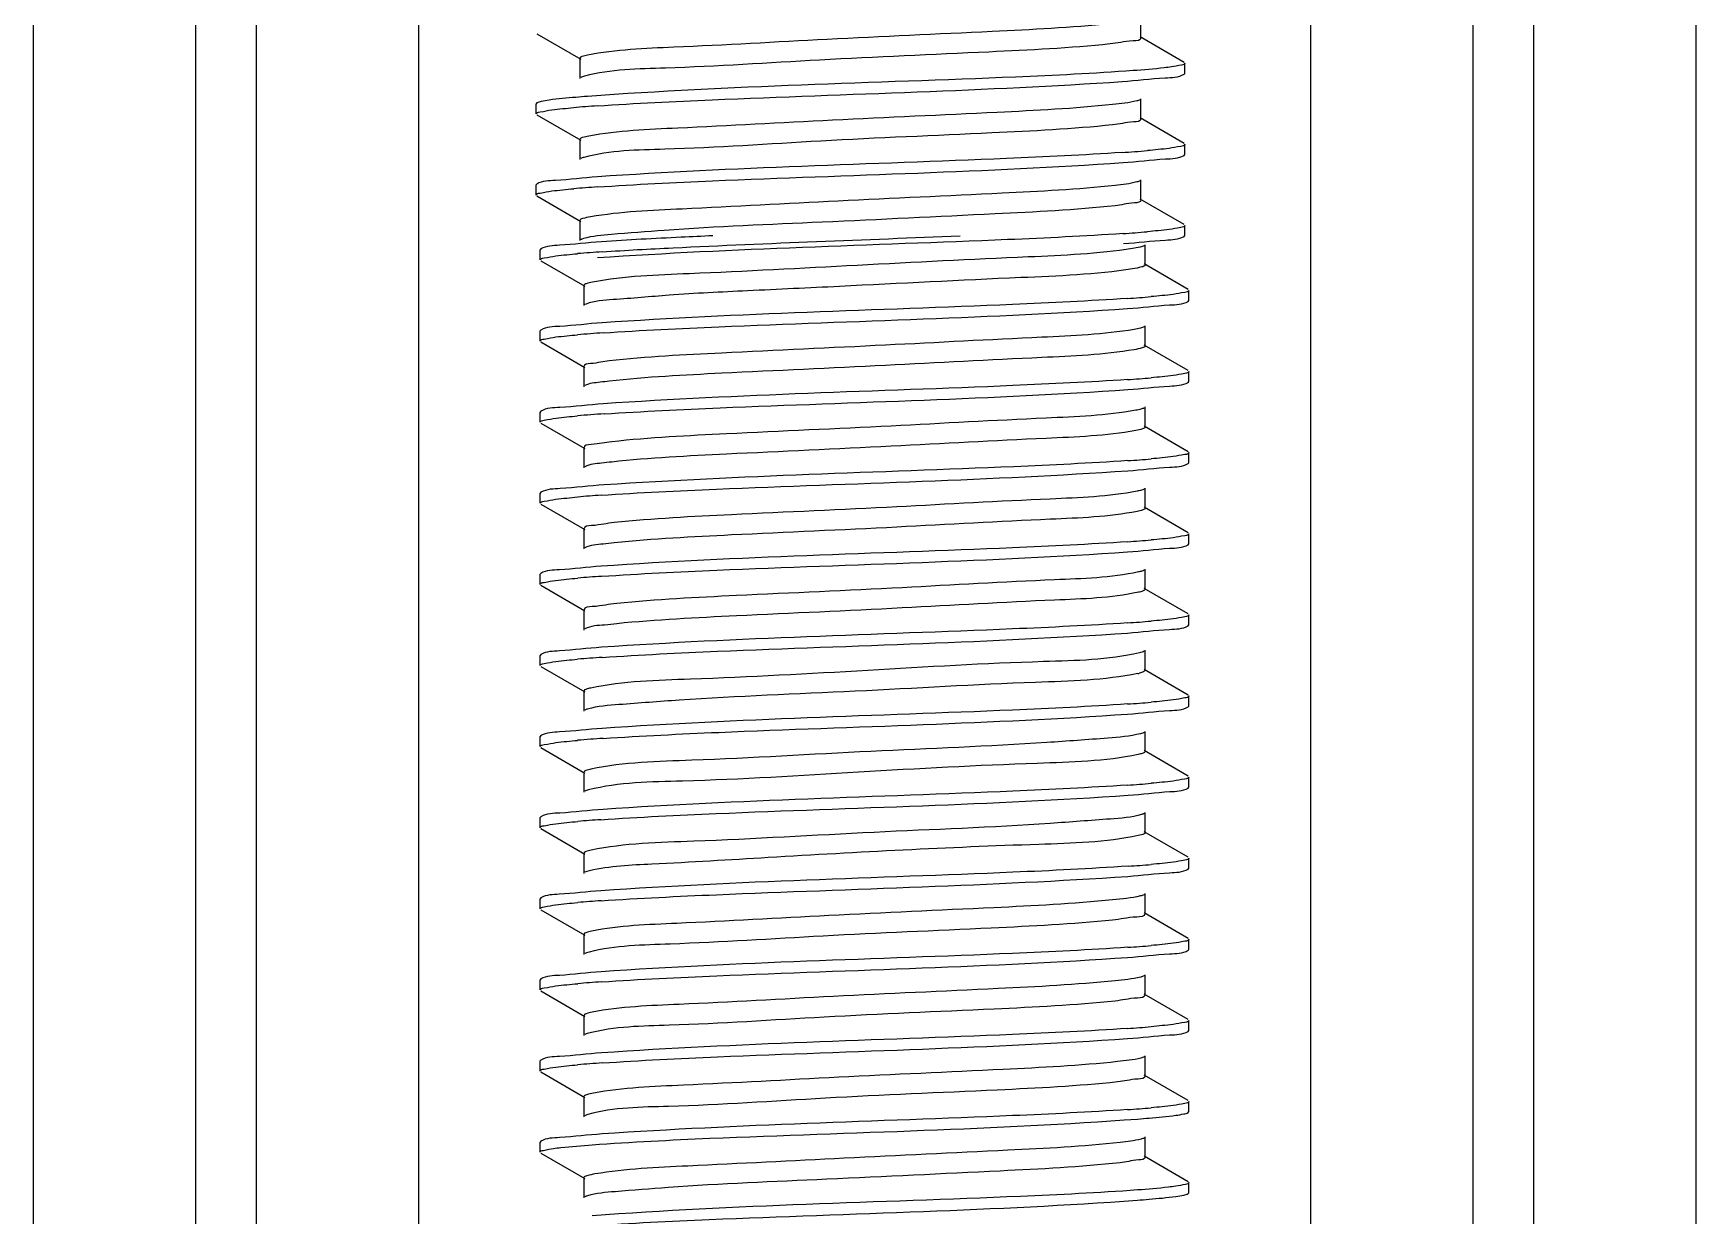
# Model space of a CAD drawing. Extents: x 27938 to 1507990, y 110129 to 923079.
# Drawn here: x 461348 to 461836.2, y 344855.8 to 345202.9 of the extents above; entities that cross this region are included whole.
import ezdxf

# ---------------------------------------------------------------- set-up
doc = ezdxf.new("R2010")
doc.units = 0
doc.header["$LTSCALE"] = 1000
doc.header["$MEASUREMENT"] = 0

msp = doc.modelspace()

# ---------------------------------------------------------------- linework, layer by layer
at = {"linetype": 'Continuous'}
for p, q in [((461347.99, 346328.15), (461347.99, 341587.12)), ((461395.62, 346328.15), (461395.62, 341587.12)), ((461413.48, 346328.15), (461413.48, 341587.12)), ((461461.1, 346328.15), (461461.1, 341587.12)), ((461723.05, 346328.15), (461723.05, 341587.12)), ((461770.67, 346328.15), (461770.67, 341587.12)), ((461788.53, 346328.15), (461788.53, 341587.12)), ((461836.16, 346328.15), (461836.16, 341587.12)), ((461673.25, 345201.56), (461673.25, 345207.51)), ((461495.86, 345202.79), (461508.78, 345195.31)), ((461685.91, 345194.38), (461672.99, 345201.86)), ((461508.52, 345195.61), (461508.52, 345189.65)), ((461685.91, 345190.88), (461686.14, 345191.14)), ((461686.14, 345191.14), (461686.14, 345194.12)), ((461686.14, 345191.14), (461686.14, 345194.12)), ((461495.86, 345182.47), (461495.64, 345182.21)), ((461495.64, 345179.24), (461495.64, 345182.21)), ((461495.64, 345179.24), (461495.64, 345182.21)), ((461673.25, 345177.75), (461673.25, 345183.7)), ((461495.86, 345178.98), (461508.78, 345171.49)), ((461685.91, 345170.57), (461672.99, 345178.05)), ((461508.52, 345171.79), (461508.52, 345165.84)), ((461686.14, 345167.33), (461686.14, 345170.31)), ((461686.14, 345167.33), (461686.14, 345170.31)), ((461685.91, 345167.07), (461686.14, 345167.33)), ((461495.86, 345158.66), (461495.64, 345158.4)), ((461495.64, 345155.42), (461495.64, 345158.4)), ((461495.64, 345155.42), (461495.64, 345158.4)), ((461673.25, 345153.94), (461673.25, 345159.89)), ((461495.86, 345155.16), (461508.78, 345147.68)), ((461685.91, 345146.75), (461672.99, 345154.24)), ((461508.52, 345147.98), (461508.52, 345142.03)), ((461686.14, 345143.52), (461686.14, 345146.49)), ((461686.14, 345143.52), (461686.14, 345146.49)), ((461674.44, 345134.88), (461674.44, 345140.84)), ((461685.91, 345143.26), (461686.14, 345143.52)), ((461497.05, 345139.61), (461496.82, 345139.35)), ((461496.82, 345136.37), (461496.82, 345139.35)), ((461496.82, 345136.37), (461496.82, 345139.35)), ((461497.05, 345136.11), (461509.97, 345128.63)), ((461687.1, 345127.7), (461674.18, 345135.19)), ((461509.71, 345128.93), (461509.71, 345122.98)), ((461687.33, 345124.47), (461687.33, 345127.44)), ((461687.33, 345124.47), (461687.33, 345127.44)), ((461510.3, 345123.43), (461509.97, 345123.28)), ((461687.1, 345124.2), (461687.33, 345124.47)), ((461674.44, 345111.07), (461674.44, 345117.02)), ((461497.05, 345115.8), (461496.82, 345115.54)), ((461496.82, 345112.56), (461496.82, 345115.54)), ((461496.82, 345112.56), (461496.82, 345115.54)), ((461497.05, 345112.3), (461509.97, 345104.82)), ((461687.1, 345103.89), (461674.18, 345111.37)), ((461509.71, 345105.12), (461509.71, 345099.16)), ((461687.33, 345100.65), (461687.33, 345103.63)), ((461687.33, 345100.65), (461687.33, 345103.63)), ((461687.1, 345100.39), (461687.33, 345100.65)), ((461497.05, 345091.98), (461496.82, 345091.72)), ((461674.44, 345087.26), (461674.44, 345093.21)), ((461496.82, 345088.75), (461496.82, 345091.72)), ((461496.82, 345088.75), (461496.82, 345091.72)), ((461497.05, 345088.49), (461509.97, 345081)), ((461687.1, 345080.08), (461674.18, 345087.56)), ((461509.71, 345081.3), (461509.71, 345075.35)), ((461687.33, 345076.84), (461687.33, 345079.82)), ((461687.33, 345076.84), (461687.33, 345079.82)), ((461687.1, 345076.58), (461687.33, 345076.84)), ((461497.05, 345068.17), (461496.82, 345067.91)), ((461496.82, 345064.93), (461496.82, 345067.91)), ((461496.82, 345064.93), (461496.82, 345067.91)), ((461674.44, 345063.45), (461674.44, 345069.4)), ((461497.05, 345064.67), (461509.97, 345057.19)), ((461687.1, 345056.26), (461674.18, 345063.75)), ((461509.71, 345057.49), (461509.71, 345051.54)), ((461687.1, 345052.77), (461687.33, 345053.03)), ((461687.33, 345053.03), (461687.33, 345056)), ((461687.33, 345053.03), (461687.33, 345056)), ((461497.05, 345044.36), (461496.82, 345044.1)), ((461496.82, 345041.12), (461496.82, 345044.1)), ((461496.82, 345041.12), (461496.82, 345044.1)), ((461674.44, 345039.63), (461674.44, 345045.59)), ((461497.05, 345040.86), (461509.97, 345033.38)), ((461687.1, 345032.45), (461674.18, 345039.93)), ((461509.71, 345033.68), (461509.71, 345027.73)), ((461687.1, 345028.95), (461687.33, 345029.21)), ((461687.33, 345029.21), (461687.33, 345032.19)), ((461687.33, 345029.21), (461687.33, 345032.19)), ((461497.05, 345020.55), (461496.82, 345020.28)), ((461496.82, 345017.31), (461496.82, 345020.28)), ((461496.82, 345017.31), (461496.82, 345020.28)), ((461674.44, 345015.82), (461674.44, 345021.77)), ((461497.05, 345017.05), (461509.97, 345009.57)), ((461687.1, 345008.64), (461674.18, 345016.12)), ((461509.71, 345009.87), (461509.71, 345003.91)), ((461687.1, 345005.14), (461687.33, 345005.4)), ((461687.33, 345005.4), (461687.33, 345008.38)), ((461687.33, 345005.4), (461687.33, 345008.38)), ((461497.05, 344996.73), (461496.82, 344996.47)), ((461496.82, 344993.5), (461496.82, 344996.47)), ((461496.82, 344993.5), (461496.82, 344996.47)), ((461674.44, 344992.01), (461674.44, 344997.96)), ((461497.05, 344993.23), (461509.97, 344985.75)), ((461673.14, 344991.33), (461672.4, 344991.16)), ((461687.1, 344984.83), (461674.18, 344992.31)), ((461509.71, 344986.05), (461509.71, 344980.1)), ((461687.33, 344981.59), (461687.33, 344984.57)), ((461687.33, 344981.59), (461687.33, 344984.57)), ((461687.1, 344981.33), (461687.33, 344981.59)), ((461497.05, 344972.92), (461496.82, 344972.66)), ((461496.82, 344969.68), (461496.82, 344972.66)), ((461496.82, 344969.68), (461496.82, 344972.66)), ((461674.44, 344968.19), (461674.44, 344974.15)), ((461497.05, 344969.42), (461509.97, 344961.94)), ((461673.42, 344967.6), (461672.44, 344967.36)), ((461687.1, 344961.01), (461674.18, 344968.5)), ((461509.71, 344962.24), (461509.71, 344956.29)), ((461687.33, 344957.78), (461687.33, 344960.75)), ((461687.33, 344957.78), (461687.33, 344960.75)), ((461687.1, 344957.52), (461687.33, 344957.78)), ((461674.44, 344944.38), (461674.44, 344950.33)), ((461497.05, 344949.11), (461496.82, 344948.85)), ((461496.82, 344945.87), (461496.82, 344948.85)), ((461496.82, 344945.87), (461496.82, 344948.85)), ((461497.05, 344945.61), (461509.97, 344938.13)), ((461687.1, 344937.2), (461674.18, 344944.68)), ((461509.71, 344938.43), (461509.71, 344932.47)), ((461687.33, 344933.96), (461687.33, 344936.94)), ((461687.33, 344933.96), (461687.33, 344936.94)), ((461687.1, 344933.7), (461687.33, 344933.96)), ((461674.44, 344920.57), (461674.44, 344926.52)), ((461497.05, 344925.29), (461496.82, 344925.03)), ((461496.82, 344922.06), (461496.82, 344925.03)), ((461496.82, 344922.06), (461496.82, 344925.03)), ((461497.05, 344921.8), (461509.97, 344914.31)), ((461687.1, 344913.39), (461674.18, 344920.87)), ((461509.71, 344914.62), (461509.71, 344908.66)), ((461687.33, 344910.15), (461687.33, 344913.13)), ((461687.1, 344909.89), (461687.33, 344910.15)), ((461497.05, 344901.48), (461496.82, 344901.22)), ((461674.44, 344896.76), (461674.44, 344902.71)), ((461496.82, 344898.24), (461496.82, 344901.22)), ((461496.82, 344898.24), (461496.82, 344901.22)), ((461497.05, 344897.98), (461509.97, 344890.5)), ((461687.1, 344889.57), (461674.18, 344897.06)), ((461509.71, 344890.8), (461509.71, 344884.85)), ((461687.33, 344886.34), (461687.33, 344889.31)), ((461687.33, 344886.34), (461687.33, 344889.31)), ((461687.1, 344886.08), (461687.33, 344886.34)), ((461497.05, 344877.67), (461496.82, 344877.41)), ((461496.82, 344874.43), (461496.82, 344877.41)), ((461496.82, 344874.43), (461496.82, 344877.41)), ((461674.44, 344872.94), (461674.44, 344878.9)), ((461497.05, 344874.17), (461509.97, 344866.69)), ((461687.1, 344865.76), (461674.18, 344873.24)), ((461509.71, 344866.99), (461509.71, 344861.04)), ((461687.1, 344862.26), (461687.33, 344862.52)), ((461687.33, 344862.52), (461687.33, 344865.5)), ((461687.33, 344862.52), (461687.33, 344865.5))]:
    msp.add_line(p, q, dxfattribs=at)
for centre, radius, start, end in [((461541.01, 344772.59), 409.92, 93.8298, 94.8034), ((461640.25, 345583.29), 416.29, 273.7844, 274.8062), ((461541.03, 344748.53), 410.18, 93.8281, 94.8033), ((461640.57, 345555.41), 412.21, 273.8119, 274.8058), ((461542.49, 344726.23), 413.44, 93.8035, 94.806), ((461641.93, 345534.28), 410.12, 273.8286, 274.8032), ((461542.85, 344697.89), 417.98, 93.7736, 94.806), ((461641.96, 345510.05), 409.71, 273.8314, 274.8033), ((461543.28, 344668.64), 423.44, 93.7393, 94.8049), ((461642.08, 345484.84), 408.3, 273.8406, 274.8036), ((461542.08, 344659.82), 408.39, 93.8392, 94.8043), ((461642.03, 345461.59), 408.86, 273.8369, 274.8034), ((461542.23, 344634.22), 410.18, 93.826, 94.8054), ((461641.95, 345438.74), 409.83, 273.8305, 274.8033), ((461542.48, 344607.29), 413.31, 93.8044, 94.806), ((461668.71, 345032.73), 18.14, 281.5383, 283.132), ((461641.93, 345415.22), 410.12, 273.8286, 274.8032), ((461542.83, 344578.99), 417.82, 93.7747, 94.806), ((461641.96, 345391.01), 409.73, 273.8312, 274.8033), ((461541.99, 344565.7), 407.26, 93.8482, 94.803), ((461642.21, 345364.13), 406.65, 273.8518, 274.8032), ((461542.08, 344540.8), 408.35, 93.8395, 94.8043), ((461642.04, 345342.48), 408.82, 273.8372, 274.8034), ((461542.22, 344515.24), 410.1, 93.8265, 94.8053), ((461641.96, 345319.66), 409.81, 273.8306, 274.8033), ((461542.47, 344488.35), 413.19, 93.8052, 94.806), ((461641.93, 345296.15), 410.12, 273.8286, 274.8032)]:
    msp.add_arc(centre, radius, start, end, dxfattribs=at)
for points, knots in [([(461664.2, 345205.72), (461652.7, 345204.56), (461624.98, 345203.14), (461582.23, 345201.29), (461542.7, 345198.95), (461519.09, 345198.14), (461510.78, 345196.5)], [0, 0, 0, 0, 0.225655, 0.541544, 0.834585, 1, 1, 1, 1]), ([(461664.2, 345199.77), (461652.38, 345198.57), (461623.93, 345197.12), (461580.34, 345195.35), (461540.93, 345192.65), (461517.6, 345192.32), (461509.87, 345190.34)], [0, 0, 0, 0, 0.230626, 0.552451, 0.845297, 1, 1, 1, 1]), ([(461673.25, 345201.56), (461673.25, 345200.74), (461668.59, 345200.68), (461666.46, 345200), (461664.2, 345199.77)], [0, 0, 0, 0, 0.265544, 1, 1, 1, 1]), ([(461510.78, 345196.5), (461510.21, 345196.38), (461509.55, 345196.23), (461508.53, 345195.85), (461508.53, 345195.61)], [0, 0, 0, 0, 0.707997, 1, 1, 1, 1]), ([(461509.87, 345190.34), (461509.65, 345190.28), (461509.28, 345190.18), (461508.93, 345190.04), (461508.79, 345189.96)], [0, 0, 0, 0, 0.585637, 1, 1, 1, 1]), ([(461670.93, 345191.95), (461659.44, 345191.11), (461606.05, 345188.5), (461552.59, 345187.45), (461510.77, 345184.38)], [0, 0, 0, 0, 0.215463, 1, 1, 1, 1]), ([(461667.73, 345188.75), (461671.94, 345189.03), (461677.84, 345189.85), (461684.27, 345189.94), (461685.91, 345190.88)], [0, 0, 0, 0, 0.69075, 1, 1, 1, 1]), ([(461682.25, 345193.03), (461681.53, 345192.93), (461677.77, 345192.47), (461673.99, 345192.17), (461670.93, 345191.95)], [0, 0, 0, 0, 0.191405, 1, 1, 1, 1]), ([(461686.14, 345194.12), (461686.14, 345193.75), (461684.23, 345193.43), (461683.23, 345193.17), (461682.25, 345193.03)], [0, 0, 0, 0, 0.27438, 1, 1, 1, 1]), ([(461513.63, 345181.6), (461524.86, 345182.37), (461576.22, 345184.84), (461627.65, 345186.05), (461667.73, 345188.75)], [0, 0, 0, 0, 0.218807, 1, 1, 1, 1]), ([(461495.64, 345179.24), (461495.64, 345179.67), (461497.92, 345179.95), (461499.08, 345180.27), (461500.24, 345180.42)], [0, 0, 0, 0, 0.271502, 1, 1, 1, 1]), ([(461499.49, 345183.3), (461498.7, 345183.18), (461497.49, 345182.97), (461496.25, 345182.69), (461495.86, 345182.47)], [0, 0, 0, 0, 0.64305, 1, 1, 1, 1]), ([(461510.77, 345184.38), (461509.61, 345184.29), (461505.85, 345184), (461502.08, 345183.66), (461499.49, 345183.3)], [0, 0, 0, 0, 0.307527, 1, 1, 1, 1]), ([(461664.94, 345181.98), (461653.67, 345180.8), (461626.22, 345179.4), (461583.63, 345177.52), (461543.73, 345175.25), (461519.74, 345174.33), (461511.15, 345172.75)], [0, 0, 0, 0, 0.220681, 0.534812, 0.829794, 1, 1, 1, 1]), ([(461672.99, 345183.4), (461672.69, 345183.23), (461670.03, 345182.48), (461667.32, 345182.23), (461664.94, 345181.98)], [0, 0, 0, 0, 0.125952, 1, 1, 1, 1]), ([(461664.94, 345176.03), (461653.17, 345174.79), (461624.58, 345173.34), (461580.66, 345171.59), (461540.93, 345168.75), (461517.37, 345168.58), (461509.7, 345166.48)], [0, 0, 0, 0, 0.228367, 0.551843, 0.846598, 1, 1, 1, 1]), ([(461673.25, 345177.75), (461673.25, 345176.99), (461668.99, 345176.87), (461667.02, 345176.25), (461664.94, 345176.03)], [0, 0, 0, 0, 0.266345, 1, 1, 1, 1]), ([(461511.15, 345172.75), (461510.48, 345172.63), (461509.74, 345172.46), (461508.53, 345172.07), (461508.53, 345171.79)], [0, 0, 0, 0, 0.71244, 1, 1, 1, 1]), ([(461686.14, 345170.31), (461686.14, 345169.87), (461683.84, 345169.59), (461682.68, 345169.27), (461681.52, 345169.12)], [0, 0, 0, 0, 0.271396, 1, 1, 1, 1]), ([(461509.7, 345166.48), (461509.52, 345166.43), (461509.21, 345166.34), (461508.91, 345166.21), (461508.79, 345166.14)], [0, 0, 0, 0, 0.578205, 1, 1, 1, 1]), ([(461667.73, 345167.91), (461656.43, 345167.15), (461605.06, 345164.68), (461553.64, 345163.49), (461513.63, 345160.77)], [0, 0, 0, 0, 0.220215, 1, 1, 1, 1]), ([(461667.98, 345164.95), (461672.13, 345165.23), (461677.95, 345166.04), (461684.29, 345166.14), (461685.91, 345167.07)], [0, 0, 0, 0, 0.690494, 1, 1, 1, 1]), ([(461513.63, 345160.77), (461509.52, 345160.49), (461503.75, 345159.69), (461497.47, 345159.58), (461495.86, 345158.66)], [0, 0, 0, 0, 0.690325, 1, 1, 1, 1]), ([(461513.65, 345157.79), (461524.91, 345158.56), (461576.35, 345161.04), (461627.85, 345162.23), (461667.98, 345164.95)], [0, 0, 0, 0, 0.219095, 1, 1, 1, 1]), ([(461495.64, 345155.42), (461495.64, 345155.86), (461497.93, 345156.14), (461499.08, 345156.46), (461500.24, 345156.61)], [0, 0, 0, 0, 0.27149, 1, 1, 1, 1]), ([(461665.65, 345158.25), (461654.63, 345157.04), (461627.48, 345155.66), (461585.09, 345153.75), (461544.83, 345151.54), (461520.47, 345150.53), (461511.58, 345149.02)], [0, 0, 0, 0, 0.215579, 0.527777, 0.824697, 1, 1, 1, 1]), ([(461672.99, 345159.59), (461672.71, 345159.43), (461670.29, 345158.72), (461667.81, 345158.48), (461665.65, 345158.25)], [0, 0, 0, 0, 0.128341, 1, 1, 1, 1]), ([(461665.65, 345152.29), (461653.95, 345151.01), (461625.23, 345149.64), (461581.13, 345147.45), (461543.49, 345145.94), (461520.21, 345144.03), (461512.21, 345143.4), (461509.56, 345142.63)], [0, 0, 0, 0, 0.225842, 0.550753, 0.847452, 0.947141, 1, 1, 1, 1]), ([(461673.25, 345153.94), (461673.25, 345153.24), (461669.37, 345153.06), (461667.55, 345152.5), (461665.65, 345152.29)], [0, 0, 0, 0, 0.267239, 1, 1, 1, 1]), ([(461511.58, 345149.02), (461510.81, 345148.89), (461509.96, 345148.69), (461508.53, 345148.29), (461508.53, 345147.98)], [0, 0, 0, 0, 0.716487, 1, 1, 1, 1]), ([(461686.14, 345146.49), (461686.14, 345146.06), (461683.86, 345145.78), (461682.71, 345145.46), (461681.56, 345145.31)], [0, 0, 0, 0, 0.271545, 1, 1, 1, 1]), ([(461514.86, 345141.72), (461510.74, 345141.44), (461504.96, 345140.64), (461498.66, 345140.53), (461497.05, 345139.61)], [0, 0, 0, 0, 0.69038, 1, 1, 1, 1]), ([(461509.56, 345142.63), (461509.41, 345142.59), (461509.15, 345142.5), (461508.89, 345142.39), (461508.79, 345142.33)], [0, 0, 0, 0, 0.571482, 1, 1, 1, 1]), ([(461667.98, 345144.11), (461656.69, 345143.35), (461605.25, 345140.88), (461553.75, 345139.68), (461513.65, 345136.96)], [0, 0, 0, 0, 0.21961, 1, 1, 1, 1]), ([(461547.57, 345143.46), (461544.45, 345143.32), (461533.54, 345142.81), (461522.64, 345142.25), (461514.86, 345141.72)], [0, 0, 0, 0, 0.285814, 1, 1, 1, 1]), ([(461515.06, 345138.76), (461521.99, 345139.22), (461557.02, 345141.08), (461592.07, 345142.29), (461620.19, 345143.46)], [0, 0, 0, 0, 0.197909, 1, 1, 1, 1]), ([(461668.15, 345141.15), (461672.26, 345141.43), (461678.03, 345142.23), (461684.31, 345142.34), (461685.91, 345143.26)], [0, 0, 0, 0, 0.690311, 1, 1, 1, 1]), ([(461496.82, 345136.37), (461496.82, 345136.8), (461499.11, 345137.09), (461500.26, 345137.4), (461501.42, 345137.55)], [0, 0, 0, 0, 0.271503, 1, 1, 1, 1]), ([(461670.8, 345139.71), (461660.68, 345138.12), (461633.63, 345137.01), (461590.24, 345134.85), (461547.65, 345132.47), (461521.56, 345131.63), (461512.22, 345129.87)], [0, 0, 0, 0, 0.193419, 0.509669, 0.820525, 1, 1, 1, 1]), ([(461674.17, 345140.54), (461673.81, 345140.32), (461672.66, 345140.03), (461671.53, 345139.82), (461670.8, 345139.71)], [0, 0, 0, 0, 0.365805, 1, 1, 1, 1]), ([(461670.8, 345133.75), (461659.97, 345132.06), (461631.15, 345130.98), (461593.48, 345128.99), (461559.06, 345127.36), (461536.84, 345126.32), (461521.15, 345124.83), (461512.81, 345124.4), (461510.3, 345123.43)], [0, 0, 0, 0, 0.204493, 0.536108, 0.703957, 0.847329, 0.949842, 1, 1, 1, 1]), ([(461674.44, 345134.88), (461674.43, 345134.52), (461672.69, 345134.13), (461671.72, 345133.9), (461670.8, 345133.75)], [0, 0, 0, 0, 0.279396, 1, 1, 1, 1]), ([(461512.22, 345129.87), (461511.58, 345129.75), (461510.87, 345129.58), (461509.71, 345129.19), (461509.71, 345128.93)], [0, 0, 0, 0, 0.711689, 1, 1, 1, 1]), ([(461687.33, 345127.44), (461687.33, 345127.01), (461685.03, 345126.72), (461683.88, 345126.41), (461682.72, 345126.26)], [0, 0, 0, 0, 0.271487, 1, 1, 1, 1]), ([(461669.32, 345125.07), (461658.07, 345124.31), (461606.65, 345121.83), (461555.17, 345120.63), (461515.06, 345117.92)], [0, 0, 0, 0, 0.219009, 1, 1, 1, 1]), ([(461515.34, 345114.96), (461526.64, 345115.72), (461577.98, 345118.19), (461629.37, 345119.38), (461669.34, 345122.1)], [0, 0, 0, 0, 0.220461, 1, 1, 1, 1]), ([(461669.34, 345122.1), (461673.45, 345122.38), (461679.21, 345123.18), (461685.5, 345123.28), (461687.1, 345124.2)], [0, 0, 0, 0, 0.690295, 1, 1, 1, 1]), ([(461515.06, 345117.92), (461510.89, 345117.64), (461505.05, 345116.83), (461498.68, 345116.73), (461497.05, 345115.8)], [0, 0, 0, 0, 0.690587, 1, 1, 1, 1]), ([(461674.17, 345116.72), (461673.85, 345116.54), (461672.87, 345116.27), (461671.89, 345116.07), (461671.27, 345115.97)], [0, 0, 0, 0, 0.371889, 1, 1, 1, 1]), ([(461496.82, 345112.56), (461496.82, 345113), (461499.14, 345113.28), (461500.3, 345113.6), (461501.47, 345113.75)], [0, 0, 0, 0, 0.271316, 1, 1, 1, 1]), ([(461671.27, 345115.97), (461662.31, 345114.47), (461637.85, 345113.44), (461597.51, 345111.25), (461555.17, 345109.32), (461528.1, 345107.96), (461517.14, 345106.74)], [0, 0, 0, 0, 0.176567, 0.473968, 0.785687, 1, 1, 1, 1]), ([(461517.14, 345106.74), (461515.28, 345106.53), (461513.5, 345105.99), (461509.71, 345105.8), (461509.71, 345105.12)], [0, 0, 0, 0, 0.732504, 1, 1, 1, 1]), ([(461671.27, 345110.02), (461662.31, 345108.51), (461637.85, 345107.49), (461597.51, 345105.3), (461555.17, 345103.37), (461528.1, 345102), (461517.14, 345100.79)], [0, 0, 0, 0, 0.176567, 0.473968, 0.785687, 1, 1, 1, 1]), ([(461674.44, 345111.07), (461674.43, 345110.75), (461672.94, 345110.36), (461672.07, 345110.15), (461671.27, 345110.02)], [0, 0, 0, 0, 0.282619, 1, 1, 1, 1]), ([(461687.33, 345103.63), (461687.33, 345103.2), (461685.04, 345102.91), (461683.88, 345102.6), (461682.73, 345102.45)], [0, 0, 0, 0, 0.271508, 1, 1, 1, 1]), ([(461517.14, 345100.79), (461516.24, 345100.69), (461513.87, 345100.33), (461511.3, 345100.23), (461509.97, 345099.47)], [0, 0, 0, 0, 0.371135, 1, 1, 1, 1]), ([(461669.34, 345101.26), (461658.13, 345100.5), (461606.79, 345098.03), (461555.4, 345096.82), (461515.34, 345094.13)], [0, 0, 0, 0, 0.218674, 1, 1, 1, 1]), ([(461515.66, 345091.17), (461526.99, 345091.93), (461578.25, 345094.38), (461629.56, 345095.57), (461669.42, 345098.29)], [0, 0, 0, 0, 0.22129, 1, 1, 1, 1]), ([(461669.42, 345098.29), (461673.51, 345098.57), (461679.25, 345099.36), (461685.5, 345099.48), (461687.1, 345100.39)], [0, 0, 0, 0, 0.690211, 1, 1, 1, 1]), ([(461515.34, 345094.13), (461511.1, 345093.84), (461505.17, 345093.02), (461498.7, 345092.93), (461497.05, 345091.98)], [0, 0, 0, 0, 0.690864, 1, 1, 1, 1]), ([(461671.71, 345092.23), (461663.04, 345090.67), (461638.96, 345089.73), (461598.97, 345087.48), (461556.43, 345085.59), (461529.05, 345084.19), (461517.84, 345083)], [0, 0, 0, 0, 0.171474, 0.466939, 0.780589, 1, 1, 1, 1]), ([(461674.17, 345092.91), (461673.89, 345092.75), (461673.06, 345092.5), (461672.23, 345092.33), (461671.71, 345092.23)], [0, 0, 0, 0, 0.378691, 1, 1, 1, 1]), ([(461496.82, 345088.75), (461496.82, 345089.19), (461499.18, 345089.47), (461500.36, 345089.79), (461501.54, 345089.94)], [0, 0, 0, 0, 0.271062, 1, 1, 1, 1]), ([(461674.44, 345087.26), (461674.43, 345086.98), (461673.17, 345086.58), (461672.4, 345086.4), (461671.71, 345086.28)], [0, 0, 0, 0, 0.286481, 1, 1, 1, 1]), ([(461517.84, 345083), (461515.81, 345082.79), (461513.88, 345082.19), (461509.71, 345082.05), (461509.72, 345081.3)], [0, 0, 0, 0, 0.733441, 1, 1, 1, 1]), ([(461671.71, 345086.28), (461663.04, 345084.72), (461638.96, 345083.78), (461598.97, 345081.53), (461556.43, 345079.63), (461529.05, 345078.24), (461517.84, 345077.05)], [0, 0, 0, 0, 0.171474, 0.466939, 0.780589, 1, 1, 1, 1]), ([(461669.42, 345077.45), (461658.26, 345076.69), (461607, 345074.22), (461555.69, 345073), (461515.66, 345070.33)], [0, 0, 0, 0, 0.218156, 1, 1, 1, 1]), ([(461687.33, 345079.82), (461687.33, 345079.39), (461685.05, 345079.1), (461683.9, 345078.79), (461682.75, 345078.64)], [0, 0, 0, 0, 0.271591, 1, 1, 1, 1]), ([(461517.84, 345077.05), (461516.85, 345076.94), (461514.25, 345076.56), (461511.42, 345076.49), (461509.97, 345075.65)], [0, 0, 0, 0, 0.373237, 1, 1, 1, 1]), ([(461514.74, 345067.3), (461526.02, 345068.06), (461577.57, 345070.55), (461629.18, 345071.74), (461669.39, 345074.48)], [0, 0, 0, 0, 0.219098, 1, 1, 1, 1]), ([(461669.39, 345074.48), (461673.49, 345074.76), (461679.24, 345075.55), (461685.5, 345075.66), (461687.1, 345076.58)], [0, 0, 0, 0, 0.690244, 1, 1, 1, 1]), ([(461515.66, 345070.33), (461511.35, 345070.05), (461505.31, 345069.21), (461498.73, 345069.13), (461497.05, 345068.17)], [0, 0, 0, 0, 0.691174, 1, 1, 1, 1]), ([(461672.12, 345068.5), (461663.74, 345066.86), (461640.05, 345066.03), (461600.43, 345063.71), (461557.7, 345061.85), (461530.03, 345060.43), (461518.57, 345059.27)], [0, 0, 0, 0, 0.166363, 0.459884, 0.775471, 1, 1, 1, 1]), ([(461674.17, 345069.1), (461673.93, 345068.96), (461673.24, 345068.74), (461672.55, 345068.58), (461672.12, 345068.5)], [0, 0, 0, 0, 0.386332, 1, 1, 1, 1]), ([(461496.82, 345064.93), (461496.82, 345065.36), (461499.09, 345065.65), (461500.24, 345065.96), (461501.38, 345066.11)], [0, 0, 0, 0, 0.27163, 1, 1, 1, 1]), ([(461672.12, 345062.54), (461663.74, 345060.91), (461640.05, 345060.08), (461600.43, 345057.75), (461557.7, 345055.9), (461530.03, 345054.48), (461518.57, 345053.31)], [0, 0, 0, 0, 0.166363, 0.459884, 0.775471, 1, 1, 1, 1]), ([(461674.44, 345063.45), (461674.43, 345063.2), (461673.38, 345062.81), (461672.7, 345062.66), (461672.12, 345062.54)], [0, 0, 0, 0, 0.291155, 1, 1, 1, 1]), ([(461518.57, 345059.27), (461516.36, 345059.04), (461514.27, 345058.37), (461509.71, 345058.3), (461509.72, 345057.49)], [0, 0, 0, 0, 0.734279, 1, 1, 1, 1]), ([(461518.57, 345053.31), (461517.48, 345053.2), (461514.64, 345052.79), (461511.55, 345052.75), (461509.97, 345051.84)], [0, 0, 0, 0, 0.37517, 1, 1, 1, 1]), ([(461669.39, 345053.64), (461658.11, 345052.87), (461606.56, 345050.39), (461554.94, 345049.2), (461514.74, 345046.46)], [0, 0, 0, 0, 0.219155, 1, 1, 1, 1]), ([(461669.33, 345050.66), (461673.45, 345050.94), (461679.21, 345051.74), (461685.5, 345051.85), (461687.1, 345052.77)], [0, 0, 0, 0, 0.690303, 1, 1, 1, 1]), ([(461687.33, 345056), (461687.33, 345055.57), (461685.05, 345055.29), (461683.89, 345054.97), (461682.74, 345054.82)], [0, 0, 0, 0, 0.271553, 1, 1, 1, 1]), ([(461514.86, 345043.49), (461526.14, 345044.26), (461577.63, 345046.74), (461629.18, 345047.93), (461669.33, 345050.66)], [0, 0, 0, 0, 0.219327, 1, 1, 1, 1]), ([(461514.74, 345046.46), (461510.64, 345046.18), (461504.9, 345045.39), (461498.65, 345045.28), (461497.05, 345044.36)], [0, 0, 0, 0, 0.690244, 1, 1, 1, 1]), ([(461672.49, 345044.76), (461664.43, 345043.04), (461641.12, 345042.34), (461601.88, 345039.93), (461558.99, 345038.11), (461531.03, 345036.68), (461519.33, 345035.53)], [0, 0, 0, 0, 0.16123, 0.452798, 0.770329, 1, 1, 1, 1]), ([(461674.17, 345045.28), (461673.97, 345045.17), (461673.41, 345044.97), (461672.84, 345044.83), (461672.49, 345044.76)], [0, 0, 0, 0, 0.394958, 1, 1, 1, 1]), ([(461496.82, 345041.12), (461496.82, 345041.55), (461499.09, 345041.84), (461500.24, 345042.15), (461501.39, 345042.3)], [0, 0, 0, 0, 0.27161, 1, 1, 1, 1]), ([(461672.49, 345038.81), (461664.43, 345037.09), (461641.12, 345036.39), (461601.88, 345033.98), (461558.99, 345032.16), (461531.03, 345030.72), (461519.33, 345029.58)], [0, 0, 0, 0, 0.16123, 0.452798, 0.770329, 1, 1, 1, 1]), ([(461674.43, 345039.63), (461674.43, 345039.42), (461673.57, 345039.05), (461672.98, 345038.91), (461672.49, 345038.81)], [0, 0, 0, 0, 0.296864, 1, 1, 1, 1]), ([(461519.33, 345035.53), (461516.93, 345035.29), (461514.68, 345034.56), (461509.71, 345034.55), (461509.72, 345033.68)], [0, 0, 0, 0, 0.734941, 1, 1, 1, 1]), ([(461519.33, 345029.58), (461518.15, 345029.46), (461515.06, 345029.02), (461511.68, 345029.02), (461509.97, 345028.03)], [0, 0, 0, 0, 0.376916, 1, 1, 1, 1]), ([(461669.33, 345029.82), (461658.06, 345029.06), (461606.57, 345026.58), (461555.01, 345025.38), (461514.86, 345022.66)], [0, 0, 0, 0, 0.219173, 1, 1, 1, 1]), ([(461669.32, 345026.85), (461673.43, 345027.13), (461679.2, 345027.92), (461685.49, 345028.03), (461687.1, 345028.95)], [0, 0, 0, 0, 0.690321, 1, 1, 1, 1]), ([(461687.33, 345032.19), (461687.33, 345031.76), (461685.04, 345031.47), (461683.88, 345031.16), (461682.73, 345031.01)], [0, 0, 0, 0, 0.271502, 1, 1, 1, 1]), ([(461515.05, 345019.69), (461526.34, 345020.45), (461577.76, 345022.93), (461629.25, 345024.12), (461669.32, 345026.85)], [0, 0, 0, 0, 0.219774, 1, 1, 1, 1]), ([(461514.86, 345022.66), (461510.74, 345022.38), (461504.96, 345021.57), (461498.66, 345021.47), (461497.05, 345020.55)], [0, 0, 0, 0, 0.690375, 1, 1, 1, 1]), ([(461672.83, 345021.02), (461663.65, 345018.87), (461636.74, 345018.48), (461592.9, 345015.81), (461548.64, 345013.35), (461521.3, 345012.71), (461511.72, 345010.7)], [0, 0, 0, 0, 0.175258, 0.495335, 0.818042, 1, 1, 1, 1]), ([(461674.17, 345021.47), (461674.01, 345021.38), (461673.56, 345021.21), (461673.11, 345021.09), (461672.83, 345021.02)], [0, 0, 0, 0, 0.404749, 1, 1, 1, 1]), ([(461496.82, 345017.31), (461496.82, 345017.74), (461499.11, 345018.03), (461500.26, 345018.34), (461501.41, 345018.49)], [0, 0, 0, 0, 0.271508, 1, 1, 1, 1]), ([(461672.34, 345014.96), (461662.5, 345012.94), (461634.59, 345012.33), (461589.83, 345009.52), (461548.92, 345008.1), (461522.82, 345006.01), (461513.75, 345005.38), (461510.77, 345004.52)], [0, 0, 0, 0, 0.186159, 0.513431, 0.833084, 0.942545, 1, 1, 1, 1]), ([(461674.43, 345015.82), (461674.43, 345015.64), (461673.75, 345015.29), (461673.24, 345015.17), (461672.83, 345015.07)], [0, 0, 0, 0, 0.303897, 1, 1, 1, 1]), ([(461511.72, 345010.7), (461511.21, 345010.6), (461510.61, 345010.46), (461509.72, 345010.08), (461509.72, 345009.87)], [0, 0, 0, 0, 0.704936, 1, 1, 1, 1]), ([(461510.77, 345004.52), (461510.61, 345004.48), (461510.34, 345004.39), (461510.08, 345004.28), (461509.98, 345004.21)], [0, 0, 0, 0, 0.573147, 1, 1, 1, 1]), ([(461669.32, 345006.01), (461658.07, 345005.24), (461606.65, 345002.77), (461555.16, 345001.57), (461515.05, 344998.86)], [0, 0, 0, 0, 0.219017, 1, 1, 1, 1]), ([(461669.34, 345003.03), (461673.45, 345003.31), (461679.21, 345004.11), (461685.5, 345004.22), (461687.1, 345005.14)], [0, 0, 0, 0, 0.690296, 1, 1, 1, 1]), ([(461687.33, 345008.38), (461687.33, 345007.94), (461685.03, 345007.66), (461683.88, 345007.34), (461682.72, 345007.19)], [0, 0, 0, 0, 0.271487, 1, 1, 1, 1]), ([(461515.33, 344995.9), (461526.63, 344996.66), (461577.97, 344999.12), (461629.37, 345000.32), (461669.34, 345003.03)], [0, 0, 0, 0, 0.220437, 1, 1, 1, 1]), ([(461496.82, 344993.5), (461496.82, 344993.93), (461499.13, 344994.22), (461500.3, 344994.53), (461501.47, 344994.68)], [0, 0, 0, 0, 0.271323, 1, 1, 1, 1]), ([(461515.05, 344998.86), (461510.88, 344998.57), (461505.04, 344997.76), (461498.67, 344997.66), (461497.05, 344996.73)], [0, 0, 0, 0, 0.690579, 1, 1, 1, 1]), ([(461673.14, 344997.29), (461670.02, 344996.47), (461660.76, 344995.78), (461634.44, 344993.77), (461593.62, 344992.31), (461549.12, 344989.52), (461521.47, 344988.92), (461511.76, 344986.9)], [0, 0, 0, 0, 0.059883, 0.170869, 0.490784, 0.815924, 1, 1, 1, 1]), ([(461674.18, 344997.66), (461674.04, 344997.58), (461673.7, 344997.44), (461673.35, 344997.34), (461673.14, 344997.29)], [0, 0, 0, 0, 0.415919, 1, 1, 1, 1]), ([(461672.4, 344991.16), (461662.7, 344989.14), (461635.11, 344988.5), (461590.57, 344986.08), (461546.82, 344983.24), (461520, 344983.08), (461511.05, 344980.78)], [0, 0, 0, 0, 0.183768, 0.508585, 0.828555, 1, 1, 1, 1]), ([(461674.43, 344992.01), (461674.43, 344991.85), (461673.9, 344991.53), (461673.47, 344991.42), (461673.14, 344991.33)], [0, 0, 0, 0, 0.312635, 1, 1, 1, 1]), ([(461511.76, 344986.9), (461511.24, 344986.79), (461510.63, 344986.65), (461509.72, 344986.27), (461509.72, 344986.05)], [0, 0, 0, 0, 0.705352, 1, 1, 1, 1]), ([(461687.33, 344984.57), (461687.33, 344984.13), (461685.04, 344983.85), (461683.88, 344983.53), (461682.73, 344983.38)], [0, 0, 0, 0, 0.271507, 1, 1, 1, 1]), ([(461511.05, 344980.78), (461510.83, 344980.73), (461510.47, 344980.62), (461510.11, 344980.48), (461509.98, 344980.4)], [0, 0, 0, 0, 0.58569, 1, 1, 1, 1]), ([(461669.34, 344982.2), (461658.13, 344981.44), (461606.79, 344978.96), (461555.39, 344977.75), (461515.33, 344975.06)], [0, 0, 0, 0, 0.218687, 1, 1, 1, 1]), ([(461669.53, 344979.23), (461673.59, 344979.51), (461679.3, 344980.3), (461685.51, 344980.42), (461687.1, 344981.33)], [0, 0, 0, 0, 0.690104, 1, 1, 1, 1]), ([(461515.33, 344975.06), (461511.09, 344974.78), (461505.17, 344973.96), (461498.7, 344973.87), (461497.05, 344972.92)], [0, 0, 0, 0, 0.690854, 1, 1, 1, 1]), ([(461514.66, 344972.04), (461525.95, 344972.81), (461577.57, 344975.3), (461629.26, 344976.48), (461669.53, 344979.23)], [0, 0, 0, 0, 0.219037, 1, 1, 1, 1]), ([(461496.82, 344969.68), (461496.82, 344970.11), (461499.1, 344970.4), (461500.25, 344970.71), (461501.4, 344970.86)], [0, 0, 0, 0, 0.271601, 1, 1, 1, 1]), ([(461673.42, 344973.55), (461670.46, 344972.68), (461661.42, 344972.06), (461635.36, 344969.96), (461594.43, 344968.55), (461549.63, 344965.73), (461521.69, 344965.12), (461511.82, 344963.1)], [0, 0, 0, 0, 0.057053, 0.166257, 0.485855, 0.813479, 1, 1, 1, 1]), ([(461674.18, 344973.85), (461674.08, 344973.79), (461673.83, 344973.68), (461673.57, 344973.59), (461673.42, 344973.55)], [0, 0, 0, 0, 0.42873, 1, 1, 1, 1]), ([(461672.44, 344967.36), (461662.87, 344965.35), (461626.37, 344964.43), (461578.85, 344961.87), (461534.98, 344959.16), (461517.34, 344958.43), (461511.36, 344957.05)], [0, 0, 0, 0, 0.18168, 0.674077, 0.886101, 1, 1, 1, 1]), ([(461674.43, 344968.19), (461674.43, 344968.06), (461674.04, 344967.77), (461673.68, 344967.67), (461673.42, 344967.6)], [0, 0, 0, 0, 0.323571, 1, 1, 1, 1]), ([(461511.82, 344963.1), (461511.29, 344962.99), (461510.66, 344962.85), (461509.72, 344962.47), (461509.72, 344962.24)], [0, 0, 0, 0, 0.706175, 1, 1, 1, 1]), ([(461687.33, 344960.75), (461687.33, 344960.32), (461685.06, 344960.04), (461683.91, 344959.72), (461682.77, 344959.58)], [0, 0, 0, 0, 0.271649, 1, 1, 1, 1]), ([(461511.36, 344957.05), (461511.08, 344956.98), (461510.61, 344956.86), (461510.15, 344956.69), (461509.98, 344956.59)], [0, 0, 0, 0, 0.596673, 1, 1, 1, 1]), ([(461669.53, 344958.4), (461658.24, 344957.63), (461606.62, 344955.14), (461554.93, 344953.95), (461514.66, 344951.2)], [0, 0, 0, 0, 0.218917, 1, 1, 1, 1]), ([(461514.74, 344948.23), (461526.02, 344949), (461577.57, 344951.48), (461629.19, 344952.67), (461669.39, 344955.41)], [0, 0, 0, 0, 0.219094, 1, 1, 1, 1]), ([(461669.39, 344955.41), (461673.49, 344955.69), (461679.24, 344956.49), (461685.5, 344956.6), (461687.1, 344957.52)], [0, 0, 0, 0, 0.690241, 1, 1, 1, 1]), ([(461514.66, 344951.2), (461510.58, 344950.92), (461504.87, 344950.13), (461498.64, 344950.02), (461497.05, 344949.11)], [0, 0, 0, 0, 0.690151, 1, 1, 1, 1]), ([(461496.82, 344945.87), (461496.82, 344946.3), (461499.09, 344946.59), (461500.24, 344946.9), (461501.38, 344947.05)], [0, 0, 0, 0, 0.27163, 1, 1, 1, 1]), ([(461664.93, 344948.5), (461653.33, 344947.35), (461625.55, 344945.93), (461582.85, 344944.09), (461543.55, 344941.75), (461520.13, 344940.95), (461511.91, 344939.3)], [0, 0, 0, 0, 0.227968, 0.544065, 0.835946, 1, 1, 1, 1]), ([(461674.18, 344950.03), (461673.84, 344949.84), (461670.77, 344949.02), (461667.66, 344948.76), (461664.93, 344948.5)], [0, 0, 0, 0, 0.122428, 1, 1, 1, 1]), ([(461664.93, 344942.54), (461653.08, 344941.37), (461624.73, 344939.92), (461581.38, 344938.15), (461542.16, 344935.53), (461518.95, 344935.09), (461511.19, 344933.19)], [0, 0, 0, 0, 0.231868, 0.552576, 0.844286, 1, 1, 1, 1]), ([(461674.43, 344944.38), (461674.44, 344943.52), (461669.53, 344943.5), (461667.3, 344942.78), (461664.93, 344942.54)], [0, 0, 0, 0, 0.265144, 1, 1, 1, 1]), ([(461511.91, 344939.3), (461511.35, 344939.19), (461510.7, 344939.05), (461509.72, 344938.66), (461509.72, 344938.43)], [0, 0, 0, 0, 0.707243, 1, 1, 1, 1]), ([(461687.33, 344936.94), (461687.33, 344936.51), (461685.05, 344936.22), (461683.89, 344935.91), (461682.74, 344935.76)], [0, 0, 0, 0, 0.271555, 1, 1, 1, 1]), ([(461511.19, 344933.19), (461510.94, 344933.13), (461510.53, 344933.02), (461510.13, 344932.86), (461509.98, 344932.78)], [0, 0, 0, 0, 0.590543, 1, 1, 1, 1]), ([(461669.39, 344934.58), (461658.11, 344933.81), (461606.56, 344931.32), (461554.94, 344930.14), (461514.74, 344927.4)], [0, 0, 0, 0, 0.219151, 1, 1, 1, 1]), ([(461514.85, 344924.43), (461526.13, 344925.19), (461577.63, 344927.67), (461629.18, 344928.86), (461669.33, 344931.6)], [0, 0, 0, 0, 0.219316, 1, 1, 1, 1]), ([(461669.33, 344931.6), (461673.45, 344931.88), (461679.21, 344932.67), (461685.5, 344932.78), (461687.1, 344933.7)], [0, 0, 0, 0, 0.690302, 1, 1, 1, 1]), ([(461514.74, 344927.4), (461510.64, 344927.12), (461504.9, 344926.32), (461498.65, 344926.21), (461497.05, 344925.29)], [0, 0, 0, 0, 0.690241, 1, 1, 1, 1]), ([(461674.18, 344926.22), (461673.87, 344926.04), (461671.05, 344925.26), (461668.19, 344925.02), (461665.68, 344924.76)], [0, 0, 0, 0, 0.124553, 1, 1, 1, 1]), ([(461496.82, 344922.06), (461496.82, 344922.49), (461499.09, 344922.77), (461500.24, 344923.09), (461501.39, 344923.23)], [0, 0, 0, 0, 0.271612, 1, 1, 1, 1]), ([(461665.68, 344924.76), (461654.26, 344923.59), (461626.63, 344922.18), (461583.93, 344920.31), (461544.25, 344918), (461520.5, 344917.15), (461512.09, 344915.53)], [0, 0, 0, 0, 0.223808, 0.539121, 0.832916, 1, 1, 1, 1]), ([(461665.68, 344918.81), (461653.87, 344917.59), (461625.37, 344916.14), (461581.65, 344914.38), (461542.11, 344911.62), (461518.69, 344911.36), (461510.99, 344909.33)], [0, 0, 0, 0, 0.229779, 0.552271, 0.845852, 1, 1, 1, 1]), ([(461674.43, 344920.57), (461674.44, 344919.77), (461669.93, 344919.69), (461667.87, 344919.03), (461665.68, 344918.81)], [0, 0, 0, 0, 0.265825, 1, 1, 1, 1]), ([(461512.09, 344915.53), (461511.49, 344915.41), (461510.8, 344915.25), (461509.72, 344914.87), (461509.72, 344914.62)], [0, 0, 0, 0, 0.709559, 1, 1, 1, 1]), ([(461687.33, 344913.13), (461687.33, 344912.69), (461685.04, 344912.41), (461683.88, 344912.09), (461682.73, 344911.94)], [0, 0, 0, 0, 0.271503, 1, 1, 1, 1]), ([(461510.99, 344909.33), (461510.79, 344909.28), (461510.44, 344909.18), (461510.11, 344909.04), (461509.98, 344908.96)], [0, 0, 0, 0, 0.582657, 1, 1, 1, 1]), ([(461669.33, 344910.76), (461658.06, 344909.99), (461606.57, 344907.51), (461555.01, 344906.32), (461514.85, 344903.59)], [0, 0, 0, 0, 0.219176, 1, 1, 1, 1]), ([(461515.04, 344900.63), (461526.33, 344901.39), (461577.76, 344903.86), (461629.24, 344905.06), (461669.32, 344907.78)], [0, 0, 0, 0, 0.219756, 1, 1, 1, 1]), ([(461669.32, 344907.78), (461673.43, 344908.06), (461679.2, 344908.86), (461685.49, 344908.97), (461687.1, 344909.89)], [0, 0, 0, 0, 0.690321, 1, 1, 1, 1]), ([(461514.85, 344903.59), (461510.73, 344903.31), (461504.95, 344902.51), (461498.66, 344902.4), (461497.05, 344901.48)], [0, 0, 0, 0, 0.690369, 1, 1, 1, 1]), ([(461674.18, 344902.41), (461673.89, 344902.24), (461671.32, 344901.5), (461668.7, 344901.27), (461666.41, 344901.02)], [0, 0, 0, 0, 0.126851, 1, 1, 1, 1]), ([(461496.82, 344898.24), (461496.82, 344898.68), (461499.11, 344898.96), (461500.26, 344899.28), (461501.41, 344899.43)], [0, 0, 0, 0, 0.271513, 1, 1, 1, 1]), ([(461666.41, 344901.02), (461655.23, 344899.83), (461627.9, 344898.44), (461585.39, 344896.54), (461545.34, 344894.3), (461521.21, 344893.35), (461512.5, 344891.79)], [0, 0, 0, 0, 0.218693, 0.532071, 0.827808, 1, 1, 1, 1]), ([(461674.44, 344896.76), (461674.44, 344896.02), (461670.33, 344895.88), (461668.42, 344895.28), (461666.41, 344895.07)], [0, 0, 0, 0, 0.266653, 1, 1, 1, 1]), ([(461512.5, 344891.79), (461511.8, 344891.67), (461511.01, 344891.48), (461509.72, 344891.09), (461509.71, 344890.8)], [0, 0, 0, 0, 0.714126, 1, 1, 1, 1]), ([(461666.41, 344895.07), (461654.66, 344893.81), (461626.03, 344892.36), (461581.99, 344890.62), (461542.14, 344887.72), (461518.49, 344887.62), (461510.83, 344885.47)], [0, 0, 0, 0, 0.227419, 0.551484, 0.846998, 1, 1, 1, 1]), ([(461669.32, 344886.95), (461658.07, 344886.18), (461606.64, 344883.7), (461555.16, 344882.5), (461515.04, 344879.79)], [0, 0, 0, 0, 0.219025, 1, 1, 1, 1]), ([(461687.33, 344889.31), (461687.33, 344888.88), (461685.03, 344888.6), (461683.88, 344888.28), (461682.72, 344888.13)], [0, 0, 0, 0, 0.271487, 1, 1, 1, 1]), ([(461510.83, 344885.47), (461510.66, 344885.43), (461510.37, 344885.34), (461510.09, 344885.22), (461509.98, 344885.15)], [0, 0, 0, 0, 0.575512, 1, 1, 1, 1]), ([(461512.14, 344876.61), (461523.64, 344877.45), (461577, 344880.05), (461630.45, 344881.1), (461672.23, 344884.17)], [0, 0, 0, 0, 0.215786, 1, 1, 1, 1]), ([(461672.23, 344884.17), (461673.39, 344884.26), (461677.14, 344884.55), (461680.89, 344884.89), (461683.48, 344885.26)], [0, 0, 0, 0, 0.307514, 1, 1, 1, 1]), ([(461683.48, 344885.26), (461684.27, 344885.37), (461685.48, 344885.58), (461686.72, 344885.86), (461687.1, 344886.08)], [0, 0, 0, 0, 0.642945, 1, 1, 1, 1]), ([(461515.04, 344879.79), (461510.88, 344879.51), (461505.04, 344878.7), (461498.67, 344878.6), (461497.05, 344877.67)], [0, 0, 0, 0, 0.690571, 1, 1, 1, 1]), ([(461667.11, 344877.29), (461656.18, 344876.07), (461629.16, 344874.7), (461586.84, 344872.77), (461546.46, 344870.59), (461521.95, 344869.55), (461512.94, 344868.05)], [0, 0, 0, 0, 0.213597, 0.525045, 0.822717, 1, 1, 1, 1]), ([(461674.18, 344878.59), (461673.91, 344878.44), (461671.58, 344877.75), (461669.19, 344877.52), (461667.11, 344877.29)], [0, 0, 0, 0, 0.129326, 1, 1, 1, 1]), ([(461496.82, 344874.43), (461496.82, 344874.81), (461498.75, 344875.12), (461499.76, 344875.38), (461500.75, 344875.52)], [0, 0, 0, 0, 0.274205, 1, 1, 1, 1]), ([(461500.75, 344875.52), (461501.47, 344875.62), (461505.26, 344876.08), (461509.06, 344876.39), (461512.14, 344876.61)], [0, 0, 0, 0, 0.191525, 1, 1, 1, 1]), ([(461674.44, 344872.94), (461674.44, 344872.27), (461670.7, 344872.07), (461668.94, 344871.54), (461667.11, 344871.33)], [0, 0, 0, 0, 0.267648, 1, 1, 1, 1]), ([(461512.94, 344868.05), (461512.13, 344867.92), (461511.24, 344867.71), (461509.72, 344867.31), (461509.71, 344866.99)], [0, 0, 0, 0, 0.71787, 1, 1, 1, 1]), ([(461667.11, 344871.33), (461655.44, 344870.03), (461626.69, 344868.67), (461582.49, 344866.46), (461544.69, 344864.96), (461521.35, 344863.03), (461513.34, 344862.41), (461510.71, 344861.63)], [0, 0, 0, 0, 0.224806, 0.550241, 0.84772, 0.947459, 1, 1, 1, 1]), ([(461672.23, 344863.34), (461660.78, 344862.5), (461607.41, 344859.89), (461553.97, 344858.83), (461512.14, 344855.77)], [0, 0, 0, 0, 0.214949, 1, 1, 1, 1]), ([(461683.48, 344864.42), (461682.76, 344864.32), (461679.02, 344863.86), (461675.27, 344863.56), (461672.23, 344863.34)], [0, 0, 0, 0, 0.191311, 1, 1, 1, 1]), ([(461687.33, 344865.5), (461687.33, 344865.13), (461685.44, 344864.81), (461684.44, 344864.56), (461683.48, 344864.42)], [0, 0, 0, 0, 0.274554, 1, 1, 1, 1]), ([(461510.71, 344861.63), (461510.56, 344861.58), (461510.32, 344861.5), (461510.07, 344861.39), (461509.98, 344861.34)], [0, 0, 0, 0, 0.569048, 1, 1, 1, 1]), ([(461512.01, 344852.79), (461523.5, 344853.63), (461576.89, 344856.23), (461630.36, 344857.28), (461672.19, 344860.36)], [0, 0, 0, 0, 0.215407, 1, 1, 1, 1]), ([(461672.19, 344860.36), (461673.35, 344860.44), (461677.11, 344860.74), (461680.88, 344861.08), (461683.47, 344861.44)], [0, 0, 0, 0, 0.307504, 1, 1, 1, 1]), ([(461683.47, 344861.44), (461684.26, 344861.55), (461685.47, 344861.77), (461686.71, 344862.04), (461687.1, 344862.26)], [0, 0, 0, 0, 0.643054, 1, 1, 1, 1])]:
    msp.add_open_spline(points, degree=3, knots=knots, dxfattribs=at)
for points in [[(461500.24, 345180.42), (461502.38, 345180.7), (461504.53, 345180.9), (461506.69, 345181.08)], [(461681.52, 345169.12), (461679.39, 345168.85), (461677.26, 345168.65), (461675.13, 345168.47)], [(461500.24, 345156.61), (461502.38, 345156.88), (461504.53, 345157.08), (461506.69, 345157.27)], [(461681.56, 345145.31), (461679.41, 345145.03), (461677.26, 345144.84), (461675.11, 345144.65)], [(461501.42, 345137.55), (461503.55, 345137.83), (461505.7, 345138.03), (461507.85, 345138.21)], [(461682.72, 345126.26), (461680.58, 345125.98), (461678.43, 345125.78), (461676.27, 345125.6)], [(461501.47, 345113.75), (461503.58, 345114.02), (461505.7, 345114.22), (461507.83, 345114.4)], [(461682.73, 345102.45), (461680.58, 345102.17), (461678.43, 345101.97), (461676.27, 345101.79)], [(461501.54, 345089.94), (461503.62, 345090.21), (461505.72, 345090.41), (461507.81, 345090.58)], [(461682.75, 345078.64), (461680.6, 345078.36), (461678.43, 345078.16), (461676.27, 345077.97)], [(461501.38, 345066.11), (461503.54, 345066.39), (461505.71, 345066.59), (461507.88, 345066.78)], [(461682.74, 345054.82), (461680.59, 345054.54), (461678.43, 345054.34), (461676.27, 345054.16)], [(461501.39, 345042.3), (461503.54, 345042.58), (461505.7, 345042.78), (461507.86, 345042.96)], [(461682.73, 345031.01), (461680.58, 345030.73), (461678.43, 345030.53), (461676.27, 345030.35)], [(461501.41, 345018.49), (461503.55, 345018.77), (461505.7, 345018.97), (461507.85, 345019.15)], [(461682.72, 345007.19), (461680.58, 345006.92), (461678.43, 345006.72), (461676.27, 345006.53)], [(461501.47, 344994.68), (461503.58, 344994.96), (461505.7, 344995.15), (461507.83, 344995.33)], [(461682.73, 344983.38), (461680.58, 344983.1), (461678.43, 344982.9), (461676.27, 344982.72)], [(461501.4, 344970.86), (461503.56, 344971.14), (461505.72, 344971.34), (461507.89, 344971.53)], [(461682.77, 344959.58), (461680.6, 344959.29), (461678.43, 344959.09), (461676.26, 344958.91)], [(461501.38, 344947.05), (461503.54, 344947.33), (461505.71, 344947.53), (461507.88, 344947.71)], [(461682.74, 344935.76), (461680.59, 344935.48), (461678.43, 344935.28), (461676.27, 344935.1)], [(461501.39, 344923.23), (461503.54, 344923.51), (461505.7, 344923.72), (461507.87, 344923.9)], [(461682.73, 344911.94), (461680.58, 344911.67), (461678.43, 344911.47), (461676.27, 344911.28)], [(461501.41, 344899.43), (461503.55, 344899.7), (461505.7, 344899.9), (461507.85, 344900.09)], [(461682.72, 344888.13), (461680.58, 344887.85), (461678.43, 344887.65), (461676.27, 344887.47)]]:
    msp.add_open_spline(points, degree=3, dxfattribs=at)

doc.saveas('drawing.dxf')
